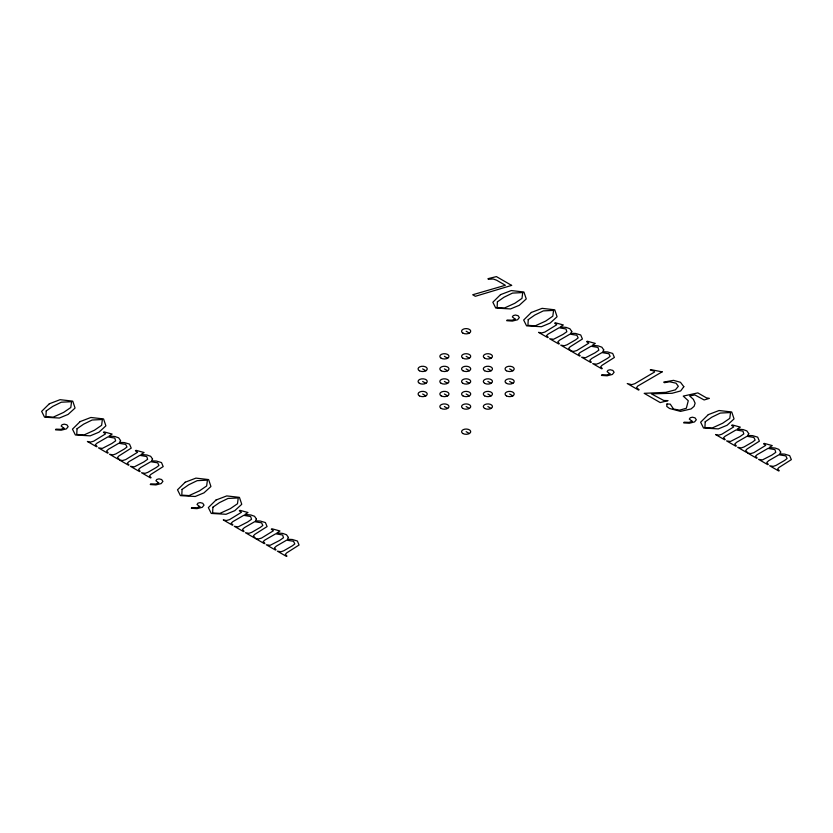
<?xml version="1.0" encoding="UTF-8"?>
<svg xmlns="http://www.w3.org/2000/svg" width="833" height="833" viewBox="0 0 833 833"><rect width="100%" height="100%" fill="white"/><g stroke="black" fill="none" stroke-linecap="round" stroke-linejoin="round"><path stroke-width="1.25" d="M466.147 331.242L469.385 333.106M487.888 356.347L491.126 358.211M509.629 368.904L512.868 370.768M466.147 356.347L469.385 358.211M487.888 368.904L491.126 370.768M509.629 381.452L512.868 383.326M444.406 356.347L447.633 358.211M466.147 368.904L469.385 370.768M487.888 381.452L491.126 383.326M509.629 394.009L512.868 395.873M444.406 368.904L447.633 370.768M466.147 381.452L469.385 383.326M487.888 394.009L491.126 395.873M422.654 368.904L425.892 370.768M444.406 381.452L447.633 383.326M466.147 394.009L469.385 395.873M487.888 406.556L491.126 408.43M422.654 381.452L425.892 383.326M444.406 394.009L447.633 395.873M466.147 406.556L469.385 408.43M422.654 394.009L425.892 395.873M444.406 406.556L447.633 408.43M466.147 431.671L469.385 433.535M46.211 410.95L45.93 416.677L53.208 417.156L63.662 412.387L70.795 407.514L71.555 401.693L61.298 402.214L52.812 406.358L46.211 410.95M77.032 428.756L76.751 434.472L84.039 434.951L94.493 430.192L101.616 425.309L102.376 419.499L92.119 420.019L83.633 424.153L77.032 428.756M182.073 489.398L181.792 495.125L189.081 495.593L199.535 490.835L206.657 485.951L207.417 480.141L197.161 480.662L188.674 484.796L182.073 489.398M212.894 507.193L212.623 512.92L219.902 513.388L230.356 508.63L237.488 503.757L238.248 497.936L227.992 498.457L219.506 502.591L212.894 507.193M497.395 301.838L497.114 307.554L504.402 308.033L514.856 303.274L521.979 298.391L522.749 292.57L512.493 293.101L504.007 297.235L497.395 301.838M528.226 319.633L527.945 325.349L535.234 325.828L545.688 321.069L552.81 316.186L553.57 310.376L543.314 310.896L534.828 315.03L528.226 319.633M705.197 421.8L704.916 427.527L712.194 428.006L722.659 423.237L729.781 418.364L730.541 412.543L720.285 413.064L711.798 417.198L705.197 421.8M666.983 403.984L666.764 406.431L669.555 408.482L680.519 411.377L691.088 408.93L694.108 406.327L695.118 403.214L693.41 399.361L689.662 395.967L694.878 394.925L704.145 399.955L709.393 398.361L706.436 397.862L697.825 392.895L683.237 396.102L688.277 400.746L686.33 408.264L679.593 410.159L673.522 409.013L670.253 404.13L666.983 403.984M662.141 371.851L637.703 386.085L636.558 387.689L639.13 389.75L638.567 390.073L627.249 383.544L631.685 384.648L634.767 383.721L654.582 372.007L654.04 371.112L650.229 369.956L650.781 369.623L662.141 371.851M120.577 440.574L119.577 442.375L124.398 442.583L129.531 444.114L131.218 448.123L118.817 456.005L117.515 457.484L119.119 459.191L118.598 459.493L109.54 454.266L113.111 454.86L115.87 453.902L124.513 448.914L126.96 447.009L125.7 444.385L118.817 443.26L108.54 449.195L106.645 450.945L108.155 452.86L107.634 453.162L98.429 447.852L102.303 448.414L111.789 443.541L115.641 440.844L114.798 438.096L107.873 436.898L96.899 443.239L95.326 444.76L97.044 446.446L96.524 446.748L87.392 441.469L90.516 442.073L93.65 441.198L105.583 433.858L103.438 432.296L104.146 431.89L112.153 434.087L109.102 436.003L115.037 436.544L118.692 437.856L120.577 440.574M152.554 459.025L151.544 460.836L156.365 461.045L161.498 462.575L163.185 466.584L150.783 474.466L149.482 475.945L151.085 477.653L150.565 477.944L141.516 472.728L145.077 473.321L147.837 472.363L156.489 467.375L158.936 465.47L157.666 462.836L150.783 461.711L140.506 467.646L138.611 469.406L140.131 471.322L139.611 471.624L130.396 466.303L134.269 466.876L143.765 461.992L147.618 459.306L146.775 456.546L139.85 455.359L128.865 461.69L127.293 463.221L129.011 464.908L128.49 465.199L119.358 459.931L122.493 460.534L125.616 459.649L137.549 452.309L135.415 450.757L136.112 450.351L144.119 452.538L141.069 454.464L147.004 455.005L150.669 456.317L152.554 459.025M256.449 519.011L255.45 520.823L260.26 521.031L265.404 522.562L267.081 526.571L254.679 534.442L253.378 535.931L254.981 537.629L254.461 537.931L245.412 532.704L248.973 533.307L251.733 532.349L260.385 527.351L262.832 525.456L261.562 522.822L254.679 521.697L244.413 527.633L242.507 529.392L244.027 531.308L243.507 531.61L234.292 526.289L238.165 526.862L247.661 521.979L251.514 519.292L250.671 516.533L243.746 515.335L232.771 521.677L231.189 523.197L232.907 524.884L232.386 525.186L223.254 519.917L226.389 520.521L229.512 519.636L241.445 512.295L239.31 510.744L240.008 510.337L248.015 512.524L244.964 514.45L250.9 514.981L254.565 516.304L256.449 519.011M288.416 537.472L287.416 539.274L292.237 539.482L297.371 541.013L299.057 545.021L286.656 552.904L285.344 554.382L286.958 556.09L286.427 556.392L277.379 551.165L280.94 551.758L283.699 550.811L292.352 545.813L294.799 543.918L293.539 541.283L286.656 540.159L276.379 546.094L274.484 547.843L275.994 549.759L275.473 550.061L266.258 544.751L270.131 545.313L279.628 540.44L283.48 537.754L282.637 534.994L275.713 533.797L264.738 540.138L263.166 541.658L264.873 543.345L264.353 543.647L255.221 538.378L258.355 538.972L261.489 538.097L273.422 530.756L271.277 529.194L271.985 528.788L279.992 530.985L276.941 532.901L282.866 533.443L286.531 534.755L288.416 537.472M571.771 331.451L570.772 333.252L575.593 333.46L580.726 334.991L582.413 339L570.011 346.882L568.7 348.361L570.313 350.068L569.793 350.37L560.734 345.143L564.295 345.737L567.054 344.789L575.707 339.791L578.154 337.886L576.894 335.262L570.011 334.137L559.734 340.072L557.839 341.822L559.349 343.737L558.828 344.039L549.613 338.729L553.487 339.291L562.983 334.418L566.836 331.721L565.992 328.973L559.068 327.775L548.093 334.116L546.521 335.637L548.229 337.323L547.708 337.625L538.576 332.357L541.71 332.95L544.844 332.075L556.777 324.735L554.632 323.173L555.34 322.767L563.347 324.964L560.297 326.88L566.221 327.421L569.887 328.733L571.771 331.451M603.748 349.902L602.738 351.713L607.559 351.922L612.692 353.452L614.379 357.461L601.978 365.343L600.676 366.822L602.28 368.53L601.759 368.832L592.711 363.604L596.272 364.198L599.031 363.24L607.673 358.252L610.131 356.347L608.861 353.723L601.978 352.598L591.701 358.523L589.806 360.283L591.326 362.199L590.805 362.501L581.59 357.18L585.464 357.753L594.949 352.869L598.812 350.183L597.969 347.423L591.045 346.236L580.06 352.567L578.487 354.098L580.205 355.785L579.685 356.087L570.553 350.808L573.677 351.411L576.811 350.537L588.744 343.196L586.609 341.634L587.307 341.228L595.314 343.415L592.263 345.341L598.198 345.882L601.853 347.194L603.748 349.902M748.742 433.618L747.742 435.43L752.553 435.638L757.697 437.169L759.384 441.178L746.982 449.049L745.67 450.538L747.274 452.236L746.753 452.538L737.705 447.321L741.266 447.915L744.025 446.957L752.678 441.959L755.125 440.063L753.865 437.429L746.982 436.305L736.705 442.24L734.81 443.999L736.32 445.915L735.799 446.217L726.584 440.896L730.458 441.469L739.954 436.586L743.807 433.899L742.963 431.14L736.039 429.943L725.064 436.284L723.492 437.804L725.199 439.491L724.679 439.793L715.547 434.524L718.681 435.128L721.815 434.243L733.738 426.902L731.603 425.351L732.311 424.945L740.318 427.131L737.267 429.057L743.192 429.599L746.857 430.911L748.742 433.618M780.708 452.08L779.709 453.881L784.53 454.1L789.663 455.62L791.35 459.629L778.949 467.511L777.647 469L779.251 470.697L778.73 470.999L769.671 465.772L773.243 466.365L776.002 465.418L784.644 460.42L787.091 458.525L785.831 455.89L778.949 454.766L768.672 460.701L766.776 462.45L768.286 464.377L767.766 464.668L758.561 459.358L762.434 459.92L771.92 455.047L775.773 452.361L774.929 449.601L768.005 448.404L757.03 454.745L755.458 456.265L757.176 457.952L756.656 458.254L747.524 452.985L750.648 453.589L753.782 452.704L765.714 445.363L763.569 443.802L764.278 443.395L772.285 445.593L769.234 447.508L775.169 448.05L778.824 449.362L780.708 452.08M63.943 428.214L60.924 429.328L55.915 429.141L55.499 429.828L61.153 430.203L66.39 428.87L68.15 426.694L66.879 424.809L64.203 424.153L62.059 424.715L61.163 426.048L63.943 428.214M158.718 482.932L155.688 484.035L150.69 483.858L150.263 484.546L155.927 484.91L161.165 483.577L162.914 481.412L161.644 479.527L158.978 478.86L156.823 479.433L155.938 480.756L158.718 482.932M199.816 506.662L196.796 507.766L191.788 507.589L191.361 508.276L197.025 508.64L202.263 507.307L204.023 505.142L202.742 503.257L200.076 502.591L197.931 503.163L197.036 504.486L199.816 506.662M515.138 319.101L512.118 320.205L507.11 320.028L506.693 320.705L512.347 321.08L517.585 319.747L519.344 317.571L518.074 315.686L515.398 315.03L513.253 315.603L512.357 316.925L515.138 319.101M609.902 373.809L606.882 374.912L601.874 374.735L601.457 375.423L607.111 375.787L612.359 374.454L614.108 372.289L612.838 370.404L610.162 369.748L608.017 370.31L607.122 371.633L609.902 373.809M692.108 421.269L689.089 422.373L684.08 422.196L683.664 422.883L689.318 423.247L694.555 421.914L696.315 419.749L695.034 417.864L692.369 417.198L690.224 417.77L689.328 419.093L692.108 421.269M683.82 386.689L680.686 390.927L672.075 393.28L651.364 393.853L663.755 400.475L668.045 400.631L660.215 402.578L644.18 393.322L665.817 392.353L675.407 389.844L678.333 386.304L676.052 383.19L669.586 381.785L664.39 382.701L663.714 382.097L673.522 380.358L680.467 382.295L683.82 386.689M49.334 403.776L41.65 411.356L44.555 417.187L59.33 418.041L68.098 414.418L75.064 408.055L72.742 401.131L60.07 399.684L49.334 403.776M80.166 421.571L72.471 429.162L75.387 434.982L90.162 435.846L98.929 432.212L105.895 425.85L103.563 418.926L90.901 417.479L80.166 421.571M185.207 482.213L177.512 489.804L180.428 495.635L195.203 496.489L203.97 492.865L210.936 486.503L208.604 479.569L195.942 478.121L185.207 482.213M216.028 500.008L208.344 507.599L211.249 513.43L226.024 514.284L234.791 510.66L241.757 504.298L239.435 497.363L226.763 495.916L216.028 500.008M500.529 294.653L492.844 302.233L495.75 308.064L510.525 308.928L519.292 305.294L526.258 298.932L523.926 292.008L511.264 290.561L500.529 294.653M531.36 312.448L523.665 320.039L526.581 325.859L541.346 326.723L550.124 323.089L557.079 316.738L554.757 309.803L542.096 308.356L531.36 312.448M708.321 414.615L700.636 422.206L703.552 428.037L718.317 428.891L727.084 425.267L734.05 418.905L731.728 411.981L719.066 410.523L708.321 414.615M511.629 285.396L475.341 296.288L472.696 294.757L505.371 285.271L496.614 280.221L493.178 278.982L488.325 279.284L487.951 278.691L496.416 276.608L511.629 285.396M462.909 383.326A4.582 2.645 0 0 0 470.562 382.139A4.582 2.645 0 0 0 464.96 378.9A4.582 2.645 0 0 0 462.909 383.326M462.909 395.873A4.582 2.645 0 0 0 470.562 394.696A4.582 2.645 0 0 0 464.96 391.458A4.582 2.645 0 0 0 462.909 395.873M484.65 383.326A4.582 2.645 0 0 0 492.313 382.139A4.582 2.645 0 0 0 486.701 378.9A4.582 2.645 0 0 0 484.65 383.326M462.909 370.768A4.582 2.645 0 0 0 470.562 369.581A4.582 2.645 0 0 0 464.96 366.343A4.582 2.645 0 0 0 462.909 370.768M441.167 383.326A4.582 2.645 0 0 0 448.82 382.139A4.582 2.645 0 0 0 443.218 378.9A4.582 2.645 0 0 0 441.167 383.326M419.416 395.873A4.582 2.645 0 0 0 427.079 394.696A4.582 2.645 0 0 0 421.467 391.458A4.582 2.645 0 0 0 419.416 395.873M441.167 408.43A4.582 2.645 0 0 0 448.82 407.243A4.582 2.645 0 0 0 443.218 404.005A4.582 2.645 0 0 0 441.167 408.43M484.65 408.43A4.582 2.645 0 0 0 492.313 407.243A4.582 2.645 0 0 0 486.701 404.005A4.582 2.645 0 0 0 484.65 408.43M506.402 395.873A4.582 2.645 0 0 0 514.055 394.696A4.582 2.645 0 0 0 508.453 391.458A4.582 2.645 0 0 0 506.402 395.873M506.402 370.768A4.582 2.645 0 0 0 514.055 369.581A4.582 2.645 0 0 0 508.453 366.343A4.582 2.645 0 0 0 506.402 370.768M484.65 358.211A4.582 2.645 0 0 0 492.313 357.034A4.582 2.645 0 0 0 486.701 353.796A4.582 2.645 0 0 0 484.65 358.211M441.167 358.211A4.582 2.645 0 0 0 448.82 357.034A4.582 2.645 0 0 0 443.218 353.796A4.582 2.645 0 0 0 441.167 358.211M419.416 370.768A4.582 2.645 0 0 0 427.079 369.581A4.582 2.645 0 0 0 421.467 366.343A4.582 2.645 0 0 0 419.416 370.768M419.416 383.326A4.582 2.645 0 0 0 427.079 382.139A4.582 2.645 0 0 0 421.467 378.9A4.582 2.645 0 0 0 419.416 383.326M441.167 395.873A4.582 2.645 0 0 0 448.82 394.696A4.582 2.645 0 0 0 443.218 391.458A4.582 2.645 0 0 0 441.167 395.873M462.909 408.43A4.582 2.645 0 0 0 470.562 407.243A4.582 2.645 0 0 0 464.96 404.005A4.582 2.645 0 0 0 462.909 408.43M484.65 395.873A4.582 2.645 0 0 0 492.313 394.696A4.582 2.645 0 0 0 486.701 391.458A4.582 2.645 0 0 0 484.65 395.873M506.402 383.326A4.582 2.645 0 0 0 514.055 382.139A4.582 2.645 0 0 0 508.453 378.9A4.582 2.645 0 0 0 506.402 383.326M484.65 370.768A4.582 2.645 0 0 0 492.313 369.581A4.582 2.645 0 0 0 486.701 366.343A4.582 2.645 0 0 0 484.65 370.768M462.909 358.211A4.582 2.645 0 0 0 470.562 357.034A4.582 2.645 0 0 0 464.96 353.796A4.582 2.645 0 0 0 462.909 358.211M441.167 370.768A4.582 2.645 0 0 0 448.82 369.581A4.582 2.645 0 0 0 443.218 366.343A4.582 2.645 0 0 0 441.167 370.768M462.909 433.535A4.582 2.645 0 0 0 470.562 432.348A4.582 2.645 0 0 0 464.96 429.12A4.582 2.645 0 0 0 462.909 433.535M462.909 333.106A4.582 2.645 0 0 0 470.562 331.919A4.582 2.645 0 0 0 464.96 328.681A4.582 2.645 0 0 0 462.909 333.106"/></g></svg>
